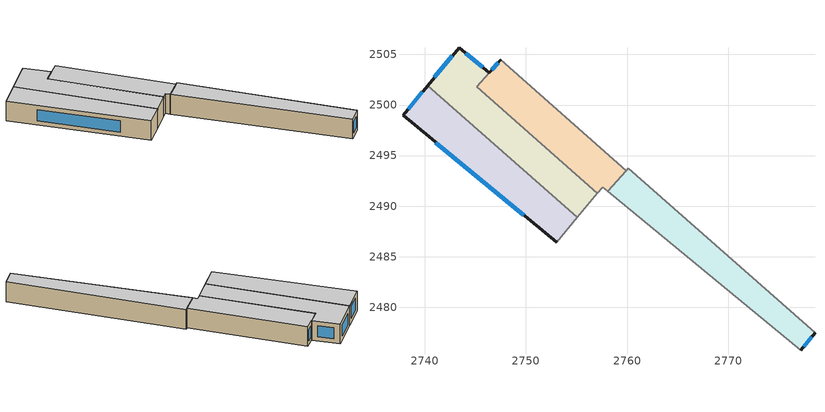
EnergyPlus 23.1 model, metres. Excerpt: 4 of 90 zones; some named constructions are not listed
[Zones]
ecfef873ded018e6_F2_dwelling_0
 floor to ecfef873ded018e6_F1_dwelling_0 (EU_floor_Construction): 2778.58,2477.48 2777.15,2475.76 2758.1,2491.46 2760.12,2493.75 z6
 wall outside (EU_wall_Construction): 2777.15,2475.76 2778.58,2477.48 z6:9
 wall to ecfef873ded018e6_F2_dwelling_1 (EU_wall_Construction): 2778.58,2477.48 2760.12,2493.75 z6:9
 wall adiabatic (EU_wall_Construction): 2758.1,2491.46 2777.15,2475.76 z6:9
 wall to ecfef873ded018e6_F2_dwelling_11 (EU_wall_Construction): 2759.91,2493.51 2758.1,2491.46 z6:9
 wall to ecfef873ded018e6_F2_dwelling_12 (EU_wall_Construction): 2760.12,2493.75 2759.91,2493.51 z6:9
 window (EU_Window_Construction): 2777.46,2476.13 2778.27,2477.11 z6.64:8.36
 ceiling to ecfef873ded018e6_F3_dwelling_0 (EU_floor_Construction): 2777.15,2475.76 2778.58,2477.48 2760.12,2493.75 2758.1,2491.46 z9
ecfef873ded018e6_F2_dwelling_10
 floor to ecfef873ded018e6_F1_dwelling_10 (EU_floor_Construction): 2746.38,2503.19 2745.15,2501.79 2757.07,2491.28 2755.08,2488.89 2740.3,2501.92 2743.4,2505.66 z6
 wall outside (EU_wall_Construction): 2746.38,2503.19 2743.4,2505.66 2740.3,2501.92 z6:9
 wall to ecfef873ded018e6_F2_dwelling_11 (EU_wall_Construction): 2757.07,2491.28 2745.15,2501.79 2746.38,2503.19 z6:9
 wall adiabatic (EU_wall_Construction): 2755.08,2488.89 2757.07,2491.28 z6:9
 wall to ecfef873ded018e6_F2_dwelling_9 (EU_wall_Construction): 2740.3,2501.92 2755.08,2488.89 z6:9
 window (EU_Window_Construction): 2745.74,2503.72 2744.04,2505.13 / 2742.73,2504.86 2740.96,2502.72 z6.64:8.36
 ceiling to ecfef873ded018e6_F3_dwelling_10 (EU_floor_Construction): 2755.08,2488.89 2757.07,2491.28 2745.15,2501.79 2746.38,2503.19 2743.4,2505.66 2740.3,2501.92 z9
ecfef873ded018e6_F2_dwelling_11
 floor to ecfef873ded018e6_F1_dwelling_11 (EU_floor_Construction): 2759.91,2493.51 2758.1,2491.46 2757.58,2491.89 2757.07,2491.28 2745.15,2501.79 2747.5,2504.46 z6
 wall outside (EU_wall_Construction): 2747.5,2504.46 2746.39,2503.2 z6:9
 wall adiabatic (EU_wall_Construction): 2757.07,2491.28 2757.58,2491.89 2758.1,2491.46 z6:9
 wall to ecfef873ded018e6_F2_dwelling_12 (EU_wall_Construction): 2759.91,2493.51 2747.5,2504.46 z6:9
 window (EU_Window_Construction): 2747.26,2504.19 2746.62,2503.47 z6.64:8.36
 ceiling to ecfef873ded018e6_F3_dwelling_11 (EU_floor_Construction): 2758.1,2491.46 2759.91,2493.51 2747.5,2504.46 2745.15,2501.79 2757.07,2491.28 2757.58,2491.89 z9
ecfef873ded018e6_F2_dwelling_9
 floor to ecfef873ded018e6_F1_dwelling_9 (EU_floor_Construction): 2755.08,2488.89 2753.04,2486.44 2737.85,2498.97 2740.3,2501.92 z6
 wall outside (EU_wall_Construction): 2740.3,2501.92 2737.85,2498.97 2753.04,2486.44 z6:9
 wall adiabatic (EU_wall_Construction): 2753.04,2486.44 2755.08,2488.89 z6:9
 window (EU_Window_Construction): 2741.1,2496.29 2749.79,2489.13 / 2739.77,2501.29 2738.37,2499.6 z6.64:8.36
 ceiling to ecfef873ded018e6_F3_dwelling_9 (EU_floor_Construction): 2753.04,2486.44 2755.08,2488.89 2740.3,2501.92 2737.85,2498.97 z9
[SCHEDULE:FILE] Column Number=1; Rows to Skip at Top=0; Number of Hours of Data=8760; Column Separator=Comma; Interpolate to Timestep=No; Minutes per Item=60; Adjust Schedule for Daylight Savings=Yes
Name | File
EU_Step8_GainSchedule_ecfef873ded018e6_F1_dwelling_7_f000 | ../../schedules/ecfef873ded018e6/ecfef873ded018e6_F1_dwelling_7_f000_gain.csv
EU_Step8_GainSchedule_ecfef873ded018e6_F1_dwelling_8_f000 | ../../schedules/ecfef873ded018e6/ecfef873ded018e6_F1_dwelling_8_f000_gain.csv
EU_Step8_GainSchedule_ecfef873ded018e6_F1_dwelling_9_f000 | ../../schedules/ecfef873ded018e6/ecfef873ded018e6_F1_dwelling_9_f000_gain.csv
EU_Step8_GainSchedule_ecfef873ded018e6_F1_dwelling_10_f000 | ../../schedules/ecfef873ded018e6/ecfef873ded018e6_F1_dwelling_10_f000_gain.csv
EU_Step8_GainSchedule_ecfef873ded018e6_F1_dwelling_11_f000 | ../../schedules/ecfef873ded018e6/ecfef873ded018e6_F1_dwelling_11_f000_gain.csv
EU_Step8_GainSchedule_ecfef873ded018e6_F1_dwelling_12_f000 | ../../schedules/ecfef873ded018e6/ecfef873ded018e6_F1_dwelling_12_f000_gain.csv
EU_Step8_GainSchedule_ecfef873ded018e6_F1_dwelling_13_f000 | ../../schedules/ecfef873ded018e6/ecfef873ded018e6_F1_dwelling_13_f000_gain.csv
EU_Step8_GainSchedule_ecfef873ded018e6_F1_dwelling_14_f000 | ../../schedules/ecfef873ded018e6/ecfef873ded018e6_F1_dwelling_14_f000_gain.csv
EU_Step8_GainSchedule_ecfef873ded018e6_F1_dwelling_15_f000 | ../../schedules/ecfef873ded018e6/ecfef873ded018e6_F1_dwelling_15_f000_gain.csv
EU_Step8_GainSchedule_ecfef873ded018e6_F1_dwelling_16_f000 | ../../schedules/ecfef873ded018e6/ecfef873ded018e6_F1_dwelling_16_f000_gain.csv
EU_Step8_GainSchedule_ecfef873ded018e6_F1_dwelling_17_f000 | ../../schedules/ecfef873ded018e6/ecfef873ded018e6_F1_dwelling_17_f000_gain.csv
EU_Step8_GainSchedule_ecfef873ded018e6_F3_dwelling_0_f000 | ../../schedules/ecfef873ded018e6/ecfef873ded018e6_F3_dwelling_0_f000_gain.csv
EU_Step8_GainSchedule_ecfef873ded018e6_F3_dwelling_1_f000 | ../../schedules/ecfef873ded018e6/ecfef873ded018e6_F3_dwelling_1_f000_gain.csv
EU_Step8_GainSchedule_ecfef873ded018e6_F3_dwelling_2_f000 | ../../schedules/ecfef873ded018e6/ecfef873ded018e6_F3_dwelling_2_f000_gain.csv
EU_Step8_GainSchedule_ecfef873ded018e6_F3_dwelling_3_f000 | ../../schedules/ecfef873ded018e6/ecfef873ded018e6_F3_dwelling_3_f000_gain.csv
EU_Step8_GainSchedule_ecfef873ded018e6_F3_dwelling_4_f000 | ../../schedules/ecfef873ded018e6/ecfef873ded018e6_F3_dwelling_4_f000_gain.csv
EU_Step8_GainSchedule_ecfef873ded018e6_F3_dwelling_5_f000 | ../../schedules/ecfef873ded018e6/ecfef873ded018e6_F3_dwelling_5_f000_gain.csv
EU_Step8_GainSchedule_ecfef873ded018e6_F3_dwelling_6_f000 | ../../schedules/ecfef873ded018e6/ecfef873ded018e6_F3_dwelling_6_f000_gain.csv
EU_Step8_GainSchedule_ecfef873ded018e6_F3_dwelling_7_f000 | ../../schedules/ecfef873ded018e6/ecfef873ded018e6_F3_dwelling_7_f000_gain.csv
EU_Step8_GainSchedule_ecfef873ded018e6_F3_dwelling_8_f000 | ../../schedules/ecfef873ded018e6/ecfef873ded018e6_F3_dwelling_8_f000_gain.csv
EU_Step8_GainSchedule_ecfef873ded018e6_F3_dwelling_9_f000 | ../../schedules/ecfef873ded018e6/ecfef873ded018e6_F3_dwelling_9_f000_gain.csv
EU_Step8_GainSchedule_ecfef873ded018e6_F3_dwelling_10_f000 | ../../schedules/ecfef873ded018e6/ecfef873ded018e6_F3_dwelling_10_f000_gain.csv
EU_Step8_GainSchedule_ecfef873ded018e6_F3_dwelling_11_f000 | ../../schedules/ecfef873ded018e6/ecfef873ded018e6_F3_dwelling_11_f000_gain.csv
EU_Step8_GainSchedule_ecfef873ded018e6_F3_dwelling_12_f000 | ../../schedules/ecfef873ded018e6/ecfef873ded018e6_F3_dwelling_12_f000_gain.csv
EU_Step8_GainSchedule_ecfef873ded018e6_F3_dwelling_13_f000 | ../../schedules/ecfef873ded018e6/ecfef873ded018e6_F3_dwelling_13_f000_gain.csv
EU_Step8_GainSchedule_ecfef873ded018e6_F3_dwelling_14_f000 | ../../schedules/ecfef873ded018e6/ecfef873ded018e6_F3_dwelling_14_f000_gain.csv
EU_Step8_GainSchedule_ecfef873ded018e6_F3_dwelling_15_f000 | ../../schedules/ecfef873ded018e6/ecfef873ded018e6_F3_dwelling_15_f000_gain.csv
EU_Step8_GainSchedule_ecfef873ded018e6_F3_dwelling_16_f000 | ../../schedules/ecfef873ded018e6/ecfef873ded018e6_F3_dwelling_16_f000_gain.csv
EU_Step8_GainSchedule_ecfef873ded018e6_F3_dwelling_17_f000 | ../../schedules/ecfef873ded018e6/ecfef873ded018e6_F3_dwelling_17_f000_gain.csv
